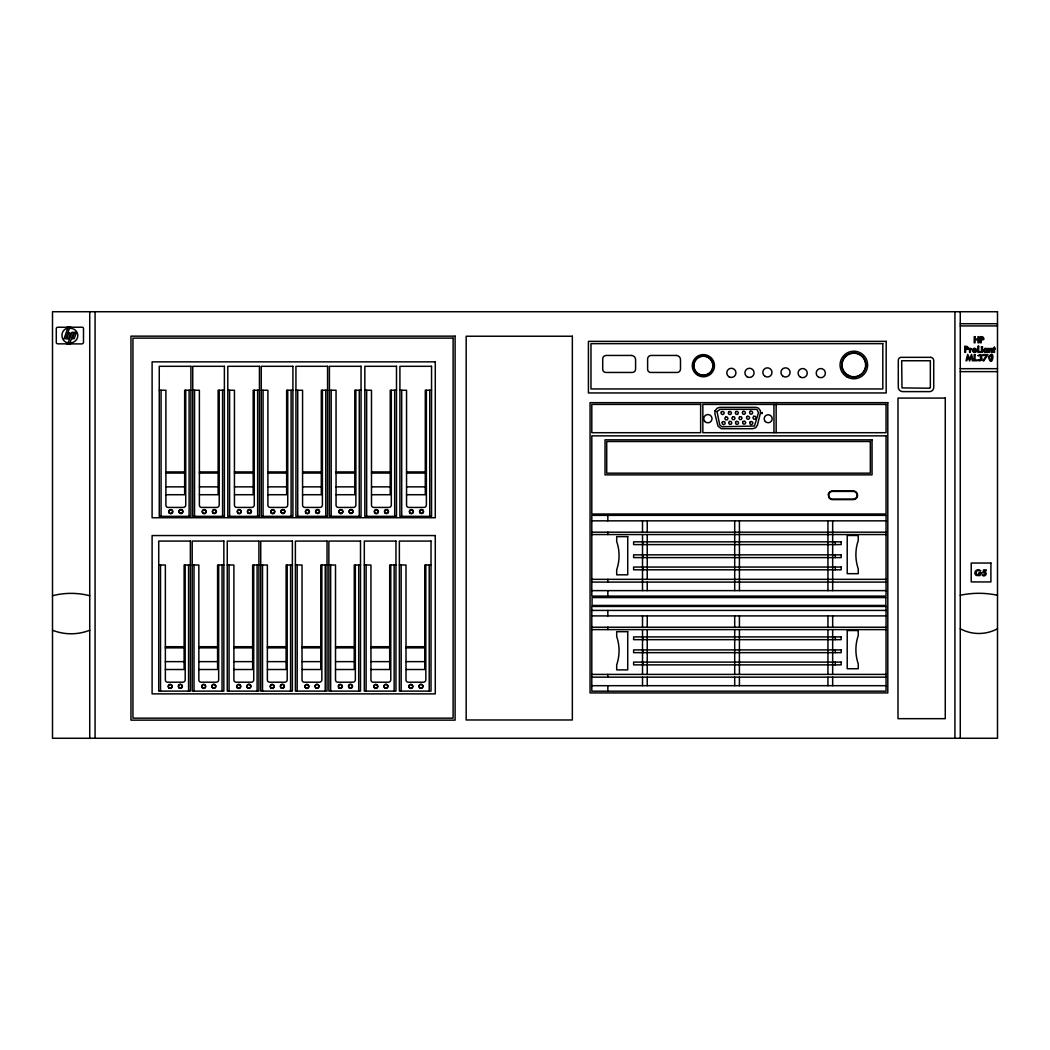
<?xml version="1.0" encoding="UTF-8"?>
<svg xmlns="http://www.w3.org/2000/svg" width="1050" height="1050" viewBox="0 0 1050 1050"><rect width="100%" height="100%" fill="white"/><g stroke="black" fill="none" stroke-linecap="round" stroke-linejoin="round"><path stroke-width="1.5" d="M66.819 328.348A21.945 21.945 0 0 1 67.725 328.296A21.21 21.21 0 0 1 69.444 328.283L69.562 328.296A22.089 22.089 0 0 1 70.481 328.348A7.271 7.271 0 0 1 77.175 332.653A7.101 7.101 0 0 1 76.177 340.056A7.599 7.599 0 0 1 70.967 342.799A16.944 16.944 0 0 1 70.048 342.851L69.956 342.851A16.485 16.485 0 0 1 68.184 342.799A16.761 16.761 0 0 1 67.266 342.694A6.812 6.812 0 0 1 62.711 338.874A8.439 8.439 0 0 1 62.252 333.296A7.153 7.153 0 0 1 66.819 328.348L67.121 327.246L82.097 327.206A1.404 1.404 0 0 1 83.501 328.676L83.501 341.841A1.851 1.851 0 0 1 81.677 343.914L57.921 343.836A1.549 1.549 0 0 1 56.28 342.287L56.28 328.624A1.457 1.457 0 0 1 57.737 327.246L67.121 327.246M70.481 328.348L70.875 327.206M70.573 343.914L70.967 342.799M66.806 343.836L67.266 342.694M960.264 323.728L997.5 323.728M960.264 325.92L997.5 325.92M960.264 368.681L997.5 368.681M960.264 371.634L997.5 371.634M159.259 390.246L165.9 390.246L165.9 505.181A2.231 2.231 0 0 0 168.144 507.426L183.304 507.426A2.441 2.441 0 0 0 185.732 504.984L185.732 390.246M190.903 390.246L184.656 390.246L184.656 494.721L165.9 494.721M192.741 390.246L199.382 390.246L199.382 505.181A2.231 2.231 0 0 0 201.613 507.426L216.773 507.426A2.441 2.441 0 0 0 219.214 504.984L219.214 390.246M224.385 390.246L218.124 390.246L218.124 494.721L199.382 494.721M227.798 390.246L234.439 390.246L234.439 505.181A2.231 2.231 0 0 0 236.67 507.426L251.829 507.426A2.441 2.441 0 0 0 254.271 504.984L254.271 390.246M259.442 390.246L253.181 390.246L253.181 494.721L234.439 494.721M261.266 390.246L267.908 390.246L267.908 505.181A2.231 2.231 0 0 0 270.152 507.426L285.311 507.426A2.441 2.441 0 0 0 287.739 504.984L287.739 390.246M292.911 390.246L286.65 390.246L286.65 494.721L267.908 494.721M295.929 390.246L302.571 390.246L302.571 505.181A2.231 2.231 0 0 0 304.802 507.426L319.961 507.426A2.441 2.441 0 0 0 322.402 504.984L322.402 390.246M327.574 390.246L321.313 390.246L321.313 494.721L302.571 494.721M329.411 390.246L336.053 390.246L336.053 505.181A2.231 2.231 0 0 0 338.284 507.426L353.443 507.426A2.441 2.441 0 0 0 355.884 504.984L355.884 390.246M361.042 390.246L354.795 390.246L354.795 494.721L336.053 494.721M364.849 390.246L371.49 390.246L371.49 505.181A2.231 2.231 0 0 0 373.734 507.426L388.894 507.426A2.441 2.441 0 0 0 391.322 504.984L391.322 390.246M396.493 390.246L390.233 390.246L390.233 494.721L371.49 494.721M399.906 390.246L406.547 390.246L406.547 505.181A2.231 2.231 0 0 0 408.778 507.426L423.938 507.426A2.441 2.441 0 0 0 426.379 504.984L426.379 390.246M431.55 390.246L425.289 390.246L425.289 494.721L406.547 494.721M165.9 471.936L184.656 471.936M199.382 471.936L218.124 471.936M234.439 471.936L253.181 471.936M267.908 471.936L286.65 471.936M302.571 471.936L321.313 471.936M336.053 471.936L354.795 471.936M371.49 471.936L390.233 471.936M406.547 471.936L425.289 471.936M165.9 473.064L184.656 473.064M199.382 473.064L218.124 473.064M234.439 473.064L253.181 473.064M267.908 473.064L286.65 473.064M302.571 473.064L321.313 473.064M336.053 473.064L354.795 473.064M371.49 473.064L390.233 473.064M406.547 473.064L425.289 473.064M165.9 486.859L184.656 486.859M199.382 486.859L218.124 486.859M234.439 486.859L253.181 486.859M267.908 486.859L286.65 486.859M302.571 486.859L321.313 486.859M336.053 486.859L354.795 486.859M371.49 486.859L390.233 486.859M406.547 486.859L425.289 486.859M591.806 520.839L886.056 520.839M591.806 532.179L886.056 532.179M591.806 534.542L886.056 534.542M158.721 565.018L165.362 565.018L165.362 679.954A2.231 2.231 0 0 0 167.606 682.198L182.766 682.198A2.441 2.441 0 0 0 185.194 679.757L185.194 565.018M190.365 565.018L184.118 565.018L184.118 669.506L165.362 669.506M192.202 565.018L198.844 565.018L198.844 679.954A2.231 2.231 0 0 0 201.075 682.198L216.234 682.198A2.441 2.441 0 0 0 218.676 679.757L218.676 565.018M223.847 565.018L217.586 565.018L217.586 669.506L198.844 669.506M227.259 565.018L233.901 565.018L233.901 679.954A2.231 2.231 0 0 0 236.132 682.198L251.291 682.198A2.441 2.441 0 0 0 253.732 679.757L253.732 565.018M258.904 565.018L252.643 565.018L252.643 669.506L233.901 669.506M260.728 565.018L267.369 565.018L267.369 679.954A2.231 2.231 0 0 0 269.614 682.198L284.773 682.198A2.441 2.441 0 0 0 287.201 679.757L287.201 565.018M292.373 565.018L286.112 565.018L286.112 669.506L267.369 669.506M295.391 565.018L302.033 565.018L302.033 679.954A2.231 2.231 0 0 0 304.264 682.198L319.423 682.198A2.441 2.441 0 0 0 321.864 679.757L321.864 565.018M327.036 565.018L320.775 565.018L320.775 669.506L302.033 669.506M328.873 565.018L335.514 565.018L335.514 679.954A2.231 2.231 0 0 0 337.746 682.198L352.905 682.198A2.441 2.441 0 0 0 355.346 679.757L355.346 565.018M360.504 565.018L354.257 565.018L354.257 669.506L335.514 669.506M364.311 565.018L370.952 565.018L370.952 679.954A2.231 2.231 0 0 0 373.196 682.198L388.356 682.198A2.441 2.441 0 0 0 390.784 679.757L390.784 565.018M395.955 565.018L389.694 565.018L389.694 669.506L370.952 669.506M399.367 565.018L406.009 565.018L406.009 679.954A2.231 2.231 0 0 0 408.24 682.198L423.399 682.198A2.441 2.441 0 0 0 425.841 679.757L425.841 565.018M431.012 565.018L424.751 565.018L424.751 669.506L406.009 669.506M591.806 579.337L886.056 579.337M591.806 582.094L886.056 582.094M591.806 590.625L886.056 590.625M591.806 610.418L886.056 610.418M591.806 615.904L886.056 615.904M591.806 627.231L886.056 627.231M591.806 629.606L886.056 629.606M165.362 646.708L184.118 646.708M198.844 646.708L217.586 646.708M233.901 646.708L252.643 646.708M267.369 646.708L286.112 646.708M302.033 646.708L320.775 646.708M335.514 646.708L354.257 646.708M370.952 646.708L389.694 646.708M406.009 646.708L424.751 646.708M165.362 647.85L184.118 647.85M198.844 647.85L217.586 647.85M233.901 647.85L252.643 647.85M267.369 647.85L286.112 647.85M302.033 647.85L320.775 647.85M335.514 647.85L354.257 647.85M370.952 647.85L389.694 647.85M406.009 647.85L424.751 647.85M165.362 661.631L184.118 661.631M198.844 661.631L217.586 661.631M233.901 661.631L252.643 661.631M267.369 661.631L286.112 661.631M302.033 661.631L320.775 661.631M335.514 661.631L354.257 661.631M370.952 661.631L389.694 661.631M406.009 661.631L424.751 661.631M591.806 674.402L886.056 674.402M591.806 677.158L886.056 677.158M591.806 685.689L886.056 685.689M973.849 352.314L972.864 351.501A1.956 1.956 0 0 1 972.497 350.346L973.481 348.626A1.982 1.982 0 0 1 974.623 348.272L976.395 349.217A1.916 1.916 0 0 1 976.763 350.346A1.982 1.982 0 0 1 976.408 351.501L975.804 352.104A1.916 1.916 0 0 1 974.676 352.472M960.264 311.732L960.264 738.268M954.922 311.732L954.922 738.268M835.275 541.839L835.275 544.596M835.275 554.846L835.275 557.602M835.275 567.053L835.275 569.809M835.275 636.904L835.275 639.66M835.275 649.898L835.275 652.654M835.275 662.104L835.275 664.873M832.663 520.839L832.663 590.625M832.663 615.904L832.663 627.231M832.663 629.606L832.663 674.402M832.663 677.158L832.663 685.689M827.938 520.839L827.938 590.625M827.938 615.904L827.938 627.231M827.938 629.606L827.938 674.402M827.938 677.158L827.938 685.689M776.16 404.408L776.16 432.705M773.955 404.408L773.955 432.705M739.423 520.839L739.423 590.625M739.423 615.904L739.423 627.231M739.423 629.606L739.423 674.402M739.423 677.158L739.423 685.689M734.698 520.839L734.698 590.625M734.698 615.904L734.698 627.231M734.698 629.606L734.698 674.402M734.698 677.158L734.698 685.689M647.233 520.839L647.233 532.179M647.233 534.542L647.233 579.337M647.233 582.094L647.233 590.625M647.233 615.904L647.233 627.231M647.233 629.606L647.233 674.402M647.233 677.158L647.233 685.689M642.994 541.839L642.994 544.596M642.994 554.846L642.994 557.602M642.994 567.053L642.994 569.809M642.994 636.904L642.994 639.66M642.994 649.898L642.994 652.654M642.994 662.104L642.994 664.873M642.508 520.839L642.508 532.179M642.508 534.542L642.508 590.625M642.508 615.904L642.508 627.231M642.508 629.606L642.508 674.402M642.508 677.158L642.508 685.689M607.845 515.353L607.845 520.839M607.845 532.179L607.845 534.542M607.845 579.337L607.845 582.094M607.845 590.625L607.845 596.111M607.845 610.418L607.845 615.904M607.845 627.231L607.845 629.606M607.845 674.402L607.845 677.158M607.845 685.689L607.845 691.176M429.752 390.246L429.752 516.351M429.214 565.018L429.214 691.123M401.704 390.246L401.704 516.351M401.166 565.018L401.166 691.123M394.695 390.246L394.695 516.351M394.157 565.018L394.157 691.123M366.647 390.246L366.647 516.351M366.109 565.018L366.109 691.123M359.258 390.246L359.258 516.351M358.719 565.018L358.719 691.123M331.196 390.246L331.196 516.351M330.658 565.018L330.658 691.123M325.776 390.246L325.776 516.351M325.238 565.018L325.238 691.123M297.728 390.246L297.728 516.351M297.189 565.018L297.189 691.123M291.113 390.246L291.113 516.351M290.574 565.018L290.574 691.123M263.064 390.246L263.064 516.351M262.526 565.018L262.526 691.123M257.644 390.246L257.644 516.351M257.106 565.018L257.106 691.123M229.596 390.246L229.596 516.351M229.058 565.018L229.058 691.123M222.587 390.246L222.587 516.351M222.049 565.018L222.049 691.123M194.539 390.246L194.539 516.351M194.001 565.018L194.001 691.123M189.105 390.246L189.105 516.351M188.567 565.018L188.567 691.123M161.057 390.246L161.057 516.351M160.519 565.018L160.519 691.123M95.078 311.732L95.078 738.268M89.736 311.732L89.736 738.268M997.5 628.753A39.034 39.034 0 0 1 960.264 628.753M960.264 595.271A89.014 89.014 0 0 1 997.5 595.271M89.736 630.236A50.676 50.676 0 0 1 52.5 630.236M52.5 595.731A74.537 74.537 0 0 1 89.736 595.731M974.781 352.354A1.982 1.982 0 0 1 974.019 352.209M761.867 412.479L761.854 413.503L761.867 412.479M721.232 412.138L721.192 413.766L722.584 414.619L724.014 413.831L724.054 412.204L722.649 411.351L721.232 412.138M722.256 422.218L722.229 423.846L723.621 424.686L725.051 423.911L725.078 422.284L723.686 421.431L722.256 422.218M749.897 422.179L749.858 423.819L751.249 424.659L752.679 423.885L752.719 422.244L751.328 421.404L749.897 422.179M981.317 572.814L979.794 575.623L976.264 575.439A3.347 3.347 0 0 1 975.096 573.996A2.992 2.992 0 0 1 974.872 572.841L975.384 571.121L977.392 569.796A4.108 4.108 0 0 1 979.453 569.979L980.766 570.859L979.716 571.069A2.796 2.796 0 0 0 978.101 570.57L977.616 570.609A2.284 2.284 0 0 0 976.395 571.226L976.08 574.087L979.335 574.914A1.811 1.811 0 0 0 980.096 574.284L980.398 573.615L978.823 573.615L978.823 572.814L981.317 572.814M989.389 357.197C991.253 365.873 993.615 350.779 989.389 357.197M715.076 410.799L714.906 413.739L718.003 426.129L721.297 428.702L752.85 428.702L755.737 427.704L757.404 425.145L760.423 413.07L760.279 410.445L758.467 408.135L755.961 407.348L719.88 407.348L717.071 408.227L715.076 410.799M717.006 411.521L719.762 424.988L721.967 426.72L754.451 426.051L758.428 412.886L757.286 409.841L755.659 409.329L720.182 409.329L717.006 411.521M988.549 357C992.119 370.808 996.188 346.513 988.549 357M930.339 387.463L929.591 388.224L901.989 387.896L901.674 360.741L930.339 360.741L930.339 387.463M70.35 333.388L68.499 338.822L66.662 338.822L68.644 333.309L67.659 333.309L65.717 338.717L64.076 338.717L68.106 327.193L69.825 327.193L68.027 332.286L70.35 333.388M983.574 349.952L983.574 350.779A2.1 2.1 0 0 0 984.099 351.855C984.953 353.627 987.341 350.897 986.961 352.354L987.801 352.354L987.801 348.377L986.961 349.191L986.304 348.521A1.68 1.68 0 0 0 985.058 348.311L983.574 349.952M985.386 573.812L984.559 575.033L982.039 574.914C983.758 577.815 988.116 574.153 985.346 572.132A1.719 1.719 0 0 0 984.309 571.791L984.217 570.701L986.239 570.701L986.239 569.914L983.601 569.914L982.8 573.024L984.27 572.526A1.378 1.378 0 0 1 984.979 572.88L985.386 573.812M987.079 350.385L986.016 351.684L984.519 350.871A1.391 1.391 0 0 1 984.454 350.096L986.016 349.086L987.079 350.385M973.337 350.123C975.214 354.769 977.038 346.5 973.337 350.123M76.138 333.191L74.196 338.625L71.361 338.992L69.576 343.888L67.778 343.888L71.951 332.286L75.416 332.312L76.138 333.191M967.47 348.009L965.606 349.099L965.606 346.946L967.47 348.009M983.023 338.454L981.172 339.544L981.172 337.391L983.023 338.454M828.358 494.156L828.791 497.451A4.331 4.331 0 0 0 832.532 499.616L853.256 499.616A4.331 4.331 0 0 0 857.587 495.285A4.331 4.331 0 0 0 853.256 490.941L832.532 490.941A4.331 4.331 0 0 0 828.791 493.119L828.358 494.156M989.809 349.729L989.73 352.354L988.903 352.354L988.903 348.377L989.717 349.046L991.029 348.272L992.237 349.02L992.329 352.354L991.489 352.354L991.279 349.191L989.809 349.729M970.462 349.742L970.384 352.354L969.557 352.354L969.557 348.377L970.371 348.377C970.554 348.915 973.035 348.009 970.462 349.742M978.062 355.648C981.684 354.533 979.558 357.184 981.028 359.546C975.516 359.192 978.731 362.237 981.658 360.111A1.746 1.746 0 0 0 981.921 358.601L981.304 357.262A1.417 1.417 0 0 0 981.829 356.134L981.514 355.176A1.89 1.89 0 0 0 980.634 354.546L978.062 355.648M982.59 347.077L981.291 347.077L982.59 347.077M967.864 356.829L966.827 360.767L966.013 360.767L967.693 354.388L969.609 358.956L971.526 354.388L973.192 360.767L972.379 360.767L971.355 356.869L969.609 361.003L967.864 356.829M743.019 421.483L742.573 423.045L743.689 424.226L745.277 423.833L745.736 422.271L744.608 421.089L743.019 421.483M74.314 333.244L72.66 338.061L71.623 338.061L73.395 333.244L74.314 333.244M725.616 417.008L724.776 418.399L725.55 419.829L727.191 419.869L728.031 418.477L727.243 417.047L725.616 417.008M729.094 411.6L728.254 412.991L729.028 414.422L730.656 414.461L731.509 413.07L730.721 411.639L729.094 411.6M729.461 421.417L728.621 422.809L729.409 424.239L731.036 424.279L731.876 422.887L731.102 421.457L729.461 421.417M732.677 416.771L731.837 418.163L732.611 419.593L734.252 419.633L735.092 418.241L734.317 416.811L732.677 416.771M736.037 411.495L735.197 412.886L735.971 414.317L737.599 414.356L738.452 412.952L737.664 411.521L736.037 411.495M736.247 421.417L735.394 422.809L736.181 424.239L737.809 424.279L738.649 422.887L737.874 421.457L736.247 421.417M739.699 416.706L738.846 418.097L739.633 419.527L741.261 419.567L742.101 418.176L741.326 416.745L739.699 416.706M743.085 411.377L742.232 412.768L743.019 414.199L744.647 414.238L745.5 412.847L744.712 411.416L743.085 411.377M747.285 416.325L746.432 417.716L747.219 419.147L748.847 419.186L749.7 417.795L748.913 416.364L747.285 416.325M750.33 411.246L749.49 412.637L750.278 414.067L751.905 414.107L752.745 412.716L751.971 411.285L750.33 411.246M753.716 416.299L752.876 417.69L753.651 419.121L755.278 419.16L756.131 417.769L755.344 416.338L753.716 416.299M986.488 355.425L983.01 360.649L983.653 361.069L987.971 354.611L982.918 354.611L982.918 355.425L986.488 355.425M967.956 349.033L965.606 349.834L965.606 352.354L964.779 352.354L964.779 346.224L967.352 346.5L968.336 347.983A1.562 1.562 0 0 1 967.956 349.033M983.522 339.478L981.172 340.279L981.172 342.799L980.346 342.799L980.346 336.669L982.918 336.945L983.903 338.428A1.562 1.562 0 0 1 983.522 339.478M997.5 311.732L52.5 311.732L52.5 738.268L997.5 738.268L997.5 311.732M455.096 336.144L130.961 336.144L130.961 720.142L455.096 720.142L455.096 336.144M572.342 336.236L466.174 336.236L466.174 719.972L572.342 719.972L572.342 336.236M975.056 336.669L974.216 336.669L974.216 342.799L975.056 342.799L975.056 339.846L977.983 339.846L977.983 342.799L978.823 342.799L978.823 336.669L977.983 336.669L977.983 339.019L975.056 339.019L975.056 336.669M453.101 338.126L132.943 338.126L132.943 718.161L453.101 718.161L453.101 338.126M886.174 341.355L588.42 341.355L588.42 392.949L886.174 392.949L886.174 341.355M882.814 343.652L590.979 343.652L590.979 388.946L882.814 388.946L882.814 343.652M978.679 346.224L977.852 346.224L977.852 352.354L980.687 352.354L980.687 351.527L978.679 351.527L978.679 346.224M994.481 347.222L992.985 348.377L993.641 352.354L994.481 352.354L994.481 349.151L995.308 349.151L994.481 347.222M982.354 348.377L981.527 348.377L981.527 352.354L982.354 352.354L982.354 348.377M975.004 354.637L974.177 354.637L974.177 360.767L977.012 360.767L977.012 359.94L975.004 359.94L975.004 354.637M631.352 355.451L606.244 355.451A3.531 3.531 0 0 0 602.713 358.982L602.713 369.272A3.176 3.176 0 0 0 605.903 372.461L632.205 372.461A3.386 3.386 0 0 0 635.591 369.075L635.591 359.691A4.239 4.239 0 0 0 631.352 355.451M676.253 355.451L651.144 355.451A3.531 3.531 0 0 0 647.614 358.982L647.614 369.272A3.176 3.176 0 0 0 650.803 372.461L677.106 372.461A3.386 3.386 0 0 0 680.492 369.075L680.492 359.691A4.239 4.239 0 0 0 676.253 355.451M930.497 357.341L901.202 357.341A2.927 2.927 0 0 0 898.288 360.268L898.288 387.135A4.476 4.476 0 0 0 902.764 391.611L929.591 391.611A4.147 4.147 0 0 0 933.726 387.463L933.726 360.583A3.242 3.242 0 0 0 930.497 357.341M435.277 361.856L152.106 361.856L152.106 517.729L435.277 517.729L435.277 361.856M190.903 366.306L159.259 366.306L159.259 516.351L190.903 516.351L190.903 366.306M224.385 366.306L192.741 366.306L192.741 516.351L224.385 516.351L224.385 366.306M259.442 366.306L227.798 366.306L227.798 516.351L259.442 516.351L259.442 366.306M292.911 366.306L261.266 366.306L261.266 516.351L292.911 516.351L292.911 366.306M327.574 366.306L295.929 366.306L295.929 516.351L327.574 516.351L327.574 366.306M361.042 366.306L329.411 366.306L329.411 516.351L361.042 516.351L361.042 366.306M396.493 366.306L364.849 366.306L364.849 516.351L396.493 516.351L396.493 366.306M431.55 366.306L399.906 366.306L399.906 516.351L431.55 516.351L431.55 366.306M945.263 398.081L897.999 398.081L897.999 718.672L945.263 718.672L945.263 398.081M887.801 402.662L590.061 402.662L590.061 692.921L887.801 692.921L887.801 402.662M700.639 404.408L591.806 404.408L591.806 432.705L700.639 432.705L700.639 404.408M886.056 404.408L702.844 404.408L702.844 432.705L886.056 432.705L886.056 404.408M886.056 435.855L591.806 435.855L591.806 514.014L886.056 514.014L886.056 435.855M872.051 439.819L605.023 439.819L605.023 474.863L872.051 474.863L872.051 439.819M870.345 441.512L606.716 441.512L606.716 473.169L870.345 473.169L870.345 441.512M853.256 491.413L832.532 491.413A3.859 3.859 0 0 0 828.673 495.285A3.859 3.859 0 0 0 832.532 499.144L853.256 499.144A3.859 3.859 0 0 0 857.115 495.285A3.859 3.859 0 0 0 853.256 491.413M886.056 515.353L591.806 515.353L591.806 596.111L886.056 596.111L886.056 515.353M435.277 535.553L152.106 535.553L152.106 693.866L435.277 693.866L435.277 535.553M858.257 535.474L847.219 535.474L847.219 573.681L858.257 573.681L858.257 568.864A43.719 43.719 0 0 1 858.257 540.501L858.257 535.474M627.729 536.629L616.691 536.629L616.691 541.446A43.719 43.719 0 0 1 616.691 569.796L616.691 574.822L627.729 574.822L627.729 536.629M190.365 541.078L158.721 541.078L158.721 691.123L190.365 691.123L190.365 541.078M223.847 541.078L192.202 541.078L192.202 691.123L223.847 691.123L223.847 541.078M258.904 541.078L227.259 541.078L227.259 691.123L258.904 691.123L258.904 541.078M292.373 541.078L260.728 541.078L260.728 691.123L292.373 691.123L292.373 541.078M327.036 541.078L295.391 541.078L295.391 691.123L327.036 691.123L327.036 541.078M360.504 541.078L328.873 541.078L328.873 691.123L360.504 691.123L360.504 541.078M395.955 541.078L364.311 541.078L364.311 691.123L395.955 691.123L395.955 541.078M431.012 541.078L399.367 541.078L399.367 691.123L431.012 691.123L431.012 541.078M841.181 541.839L633.622 541.839L633.622 544.596L841.181 544.596L841.181 541.839M841.181 554.846L633.622 554.846L633.622 557.602L841.181 557.602L841.181 554.846M990.911 563.036L971.224 563.036L971.224 581.936L990.911 581.936L990.911 563.036M841.181 567.053L633.622 567.053L633.622 569.809L841.181 569.809L841.181 567.053M885.872 597.568L592.056 597.568L592.056 605.443L885.872 605.443L885.872 597.568M886.056 606.454L591.806 606.454L591.806 691.176L886.056 691.176L886.056 606.454M858.257 630.538L847.219 630.538L847.219 668.732L858.257 668.732L858.257 663.915A43.719 43.719 0 0 1 858.257 635.565L858.257 630.538M627.729 631.68L616.691 631.68L616.691 636.497A43.719 43.719 0 0 1 616.691 664.86L616.691 669.887L627.729 669.887L627.729 631.68M841.181 636.904L633.622 636.904L633.622 639.66L841.181 639.66L841.181 636.904M841.181 649.898L633.622 649.898L633.622 652.654L841.181 652.654L841.181 649.898M841.181 662.104L633.622 662.104L633.622 664.873L841.181 664.873L841.181 662.104M846.943 376.924A13.781 13.781 0 0 0 867.628 364.98A13.781 13.781 0 0 0 846.943 353.049A13.781 13.781 0 0 0 846.943 376.924M847.783 375.48A12.114 12.114 0 0 0 865.961 364.98A12.114 12.114 0 0 0 847.783 354.48A12.114 12.114 0 0 0 847.783 375.48M847.954 375.178A11.773 11.773 0 0 0 865.62 364.98A11.773 11.773 0 0 0 847.954 354.782A11.773 11.773 0 0 0 847.954 375.178M697.817 375.309A11.117 11.117 0 0 0 714.486 365.689A11.117 11.117 0 0 0 697.817 356.068A11.117 11.117 0 0 0 697.817 375.309M698.486 374.154A9.778 9.778 0 0 0 713.147 365.689A9.778 9.778 0 0 0 698.486 357.223A9.778 9.778 0 0 0 698.486 374.154M696.662 372.396A9.489 9.489 0 0 0 712.543 368.143A9.489 9.489 0 0 0 700.914 356.514A9.489 9.489 0 0 0 696.662 372.396M729.081 376.832A4.594 4.594 0 0 0 735.958 372.855A4.594 4.594 0 0 0 729.081 368.878A4.594 4.594 0 0 0 729.081 376.832M818.488 377.094A4.594 4.594 0 0 0 825.379 373.131A4.594 4.594 0 0 0 818.488 369.154A4.594 4.594 0 0 0 818.488 377.094M765.122 376.399A4.594 4.594 0 0 0 771.999 372.422A4.594 4.594 0 0 0 765.122 368.445A4.594 4.594 0 0 0 765.122 376.399M783.234 376.399A4.594 4.594 0 0 0 790.112 372.422A4.594 4.594 0 0 0 783.234 368.445A4.594 4.594 0 0 0 783.234 376.399M747.193 376.832A4.594 4.594 0 0 0 754.084 372.855A4.594 4.594 0 0 0 747.193 368.878A4.594 4.594 0 0 0 747.193 376.832M704.957 421.588A4.134 4.134 0 0 0 711.874 419.738A4.134 4.134 0 0 0 706.821 414.671A4.134 4.134 0 0 0 704.957 421.588M765.371 421.575A3.99 3.99 0 0 0 772.039 419.79A3.99 3.99 0 0 0 767.156 414.894A3.99 3.99 0 0 0 765.371 421.575M800.376 377.094A4.594 4.594 0 0 0 807.266 373.131A4.594 4.594 0 0 0 800.376 369.154A4.594 4.594 0 0 0 800.376 377.094M281.334 688.065A2.047 2.047 0 0 0 284.406 686.293A2.047 2.047 0 0 0 281.334 684.534A2.047 2.047 0 0 0 281.334 688.065M281.466 687.855A1.798 1.798 0 0 0 284.156 686.293A1.798 1.798 0 0 0 281.466 684.744A1.798 1.798 0 0 0 281.466 687.855M271.189 688.17A2.047 2.047 0 0 0 274.247 686.411A2.047 2.047 0 0 0 271.189 684.639A2.047 2.047 0 0 0 271.189 688.17M270.939 687.671A1.798 1.798 0 0 0 273.945 686.871A1.798 1.798 0 0 0 271.74 684.679A1.798 1.798 0 0 0 270.939 687.671M179.327 688.065A2.047 2.047 0 0 0 182.398 686.293A2.047 2.047 0 0 0 179.327 684.534A2.047 2.047 0 0 0 179.327 688.065M179.458 687.855A1.798 1.798 0 0 0 182.149 686.293A1.798 1.798 0 0 0 179.458 684.744A1.798 1.798 0 0 0 179.458 687.855M169.181 688.17A2.047 2.047 0 0 0 172.239 686.411A2.047 2.047 0 0 0 169.181 684.639A2.047 2.047 0 0 0 169.181 688.17M169.299 687.96A1.798 1.798 0 0 0 171.99 686.411A1.798 1.798 0 0 0 169.299 684.849A1.798 1.798 0 0 0 169.299 687.96M212.809 688.065A2.047 2.047 0 0 0 215.867 686.293A2.047 2.047 0 0 0 212.809 684.534A2.047 2.047 0 0 0 212.809 688.065M212.927 687.855A1.798 1.798 0 0 0 215.631 686.293A1.798 1.798 0 0 0 212.927 684.744A1.798 1.798 0 0 0 212.927 687.855M202.663 688.17A2.047 2.047 0 0 0 205.721 686.411A2.047 2.047 0 0 0 202.663 684.639A2.047 2.047 0 0 0 202.663 688.17M202.781 687.96A1.798 1.798 0 0 0 205.472 686.411A1.798 1.798 0 0 0 202.781 684.849A1.798 1.798 0 0 0 202.781 687.96M349.479 688.065A2.047 2.047 0 0 0 352.538 686.293A2.047 2.047 0 0 0 349.479 684.534A2.047 2.047 0 0 0 349.479 688.065M349.598 687.855A1.798 1.798 0 0 0 352.288 686.293A1.798 1.798 0 0 0 349.598 684.744A1.798 1.798 0 0 0 349.598 687.855M338.901 687.855A2.047 2.047 0 0 0 342.313 686.936A2.047 2.047 0 0 0 339.819 684.429A2.047 2.047 0 0 0 338.901 687.855M339.452 687.96A1.798 1.798 0 0 0 342.142 686.411A1.798 1.798 0 0 0 339.452 684.849A1.798 1.798 0 0 0 339.452 687.96M316.536 513.293A2.047 2.047 0 0 0 319.594 511.521A2.047 2.047 0 0 0 316.536 509.762A2.047 2.047 0 0 0 316.536 513.293M316.654 513.082A1.798 1.798 0 0 0 319.344 511.521A1.798 1.798 0 0 0 316.654 509.972A1.798 1.798 0 0 0 316.654 513.082M305.957 513.069A2.047 2.047 0 0 0 309.382 512.164A2.047 2.047 0 0 0 306.876 509.657A2.047 2.047 0 0 0 305.957 513.069M306.141 512.899A1.798 1.798 0 0 0 309.133 512.098A1.798 1.798 0 0 0 306.941 509.893A1.798 1.798 0 0 0 306.141 512.899M384.497 687.737A2.047 2.047 0 0 0 387.909 686.831A2.047 2.047 0 0 0 385.416 684.324A2.047 2.047 0 0 0 384.497 687.737M385.048 687.855A1.798 1.798 0 0 0 387.739 686.293A1.798 1.798 0 0 0 385.048 684.744A1.798 1.798 0 0 0 385.048 687.855M374.771 688.17A2.047 2.047 0 0 0 377.829 686.411A2.047 2.047 0 0 0 374.771 684.639A2.047 2.047 0 0 0 374.771 688.17M374.889 687.96A1.798 1.798 0 0 0 377.58 686.411A1.798 1.798 0 0 0 374.889 684.849A1.798 1.798 0 0 0 374.889 687.96M248.404 513.293A2.047 2.047 0 0 0 251.462 511.521A2.047 2.047 0 0 0 248.404 509.762A2.047 2.047 0 0 0 248.404 513.293M248.522 513.082A1.798 1.798 0 0 0 251.213 511.521A1.798 1.798 0 0 0 248.522 509.972A1.798 1.798 0 0 0 248.522 513.082M237.825 513.069A2.047 2.047 0 0 0 241.238 512.164A2.047 2.047 0 0 0 238.744 509.657A2.047 2.047 0 0 0 237.825 513.069M237.996 512.899A1.798 1.798 0 0 0 241.001 512.098A1.798 1.798 0 0 0 238.809 509.893A1.798 1.798 0 0 0 237.996 512.899M179.865 513.293A2.047 2.047 0 0 0 182.936 511.521A2.047 2.047 0 0 0 179.865 509.762A2.047 2.047 0 0 0 179.865 513.293M179.996 513.082A1.798 1.798 0 0 0 182.687 511.521A1.798 1.798 0 0 0 179.996 509.972A1.798 1.798 0 0 0 179.996 513.082M169.299 513.069A2.047 2.047 0 0 0 172.712 512.164A2.047 2.047 0 0 0 170.218 509.657A2.047 2.047 0 0 0 169.299 513.069M169.47 512.899A1.798 1.798 0 0 0 172.476 512.098A1.798 1.798 0 0 0 170.271 509.893A1.798 1.798 0 0 0 169.47 512.899M419.554 687.737A2.047 2.047 0 0 0 422.966 686.831A2.047 2.047 0 0 0 420.459 684.324A2.047 2.047 0 0 0 419.554 687.737M420.092 687.855A1.798 1.798 0 0 0 422.783 686.293A1.798 1.798 0 0 0 420.092 684.744A1.798 1.798 0 0 0 420.092 687.855M409.815 688.17A2.047 2.047 0 0 0 412.886 686.411A2.047 2.047 0 0 0 409.815 684.639A2.047 2.047 0 0 0 409.815 688.17M409.946 687.96A1.798 1.798 0 0 0 412.637 686.411A1.798 1.798 0 0 0 409.946 684.849A1.798 1.798 0 0 0 409.946 687.96M385.455 513.293A2.047 2.047 0 0 0 388.526 511.521A2.047 2.047 0 0 0 385.455 509.762A2.047 2.047 0 0 0 385.455 513.293M385.586 513.082A1.798 1.798 0 0 0 388.277 511.521A1.798 1.798 0 0 0 385.586 509.972A1.798 1.798 0 0 0 385.586 513.082M374.889 513.069A2.047 2.047 0 0 0 378.302 512.164A2.047 2.047 0 0 0 375.795 509.657A2.047 2.047 0 0 0 374.889 513.069M375.06 512.899A1.798 1.798 0 0 0 378.066 512.098A1.798 1.798 0 0 0 375.861 509.893A1.798 1.798 0 0 0 375.06 512.899M247.433 687.737A2.047 2.047 0 0 0 250.858 686.831A2.047 2.047 0 0 0 248.351 684.324A2.047 2.047 0 0 0 247.433 687.737M247.984 687.855A1.798 1.798 0 0 0 250.674 686.293A1.798 1.798 0 0 0 247.984 684.744A1.798 1.798 0 0 0 247.984 687.855M237.287 687.855A2.047 2.047 0 0 0 240.699 686.936A2.047 2.047 0 0 0 238.206 684.429A2.047 2.047 0 0 0 237.287 687.855M237.838 687.96A1.798 1.798 0 0 0 240.529 686.411A1.798 1.798 0 0 0 237.838 684.849A1.798 1.798 0 0 0 237.838 687.96M315.998 688.065A2.047 2.047 0 0 0 319.056 686.293A2.047 2.047 0 0 0 315.998 684.534A2.047 2.047 0 0 0 315.998 688.065M316.116 687.855A1.798 1.798 0 0 0 318.806 686.293A1.798 1.798 0 0 0 316.116 684.744A1.798 1.798 0 0 0 316.116 687.855M305.852 688.17A2.047 2.047 0 0 0 308.91 686.411A2.047 2.047 0 0 0 305.852 684.639A2.047 2.047 0 0 0 305.852 688.17M305.603 687.671A1.798 1.798 0 0 0 308.595 686.871A1.798 1.798 0 0 0 306.403 684.679A1.798 1.798 0 0 0 305.603 687.671M420.512 513.293A2.047 2.047 0 0 0 423.57 511.521A2.047 2.047 0 0 0 420.512 509.762A2.047 2.047 0 0 0 420.512 513.293M420.63 513.082A1.798 1.798 0 0 0 423.321 511.521A1.798 1.798 0 0 0 420.63 509.972A1.798 1.798 0 0 0 420.63 513.082M409.933 513.069A2.047 2.047 0 0 0 413.346 512.164A2.047 2.047 0 0 0 410.852 509.657A2.047 2.047 0 0 0 409.933 513.069M410.117 512.899A1.798 1.798 0 0 0 413.109 512.098A1.798 1.798 0 0 0 410.917 509.893A1.798 1.798 0 0 0 410.117 512.899M213.347 513.293A2.047 2.047 0 0 0 216.405 511.521A2.047 2.047 0 0 0 213.347 509.762A2.047 2.047 0 0 0 213.347 513.293M213.465 513.082A1.798 1.798 0 0 0 216.169 511.521A1.798 1.798 0 0 0 213.465 509.972A1.798 1.798 0 0 0 213.465 513.082M202.768 513.069A2.047 2.047 0 0 0 206.194 512.164A2.047 2.047 0 0 0 203.687 509.657A2.047 2.047 0 0 0 202.768 513.069M202.952 512.899A1.798 1.798 0 0 0 205.944 512.098A1.798 1.798 0 0 0 203.752 509.893A1.798 1.798 0 0 0 202.952 512.899M350.017 513.293A2.047 2.047 0 0 0 353.076 511.521A2.047 2.047 0 0 0 350.017 509.762A2.047 2.047 0 0 0 350.017 513.293M350.136 513.082A1.798 1.798 0 0 0 352.826 511.521A1.798 1.798 0 0 0 350.136 509.972A1.798 1.798 0 0 0 350.136 513.082M339.439 513.069A2.047 2.047 0 0 0 342.851 512.164A2.047 2.047 0 0 0 340.358 509.657A2.047 2.047 0 0 0 339.439 513.069M339.609 512.899A1.798 1.798 0 0 0 342.615 512.098A1.798 1.798 0 0 0 340.423 509.893A1.798 1.798 0 0 0 339.609 512.899M281.873 513.293A2.047 2.047 0 0 0 284.944 511.521A2.047 2.047 0 0 0 281.873 509.762A2.047 2.047 0 0 0 281.873 513.293M282.004 513.082A1.798 1.798 0 0 0 284.694 511.521A1.798 1.798 0 0 0 282.004 509.972A1.798 1.798 0 0 0 282.004 513.082M271.307 513.069A2.047 2.047 0 0 0 274.719 512.164A2.047 2.047 0 0 0 272.213 509.657A2.047 2.047 0 0 0 271.307 513.069M271.478 512.899A1.798 1.798 0 0 0 274.483 512.098A1.798 1.798 0 0 0 272.278 509.893A1.798 1.798 0 0 0 271.478 512.899"/></g></svg>
